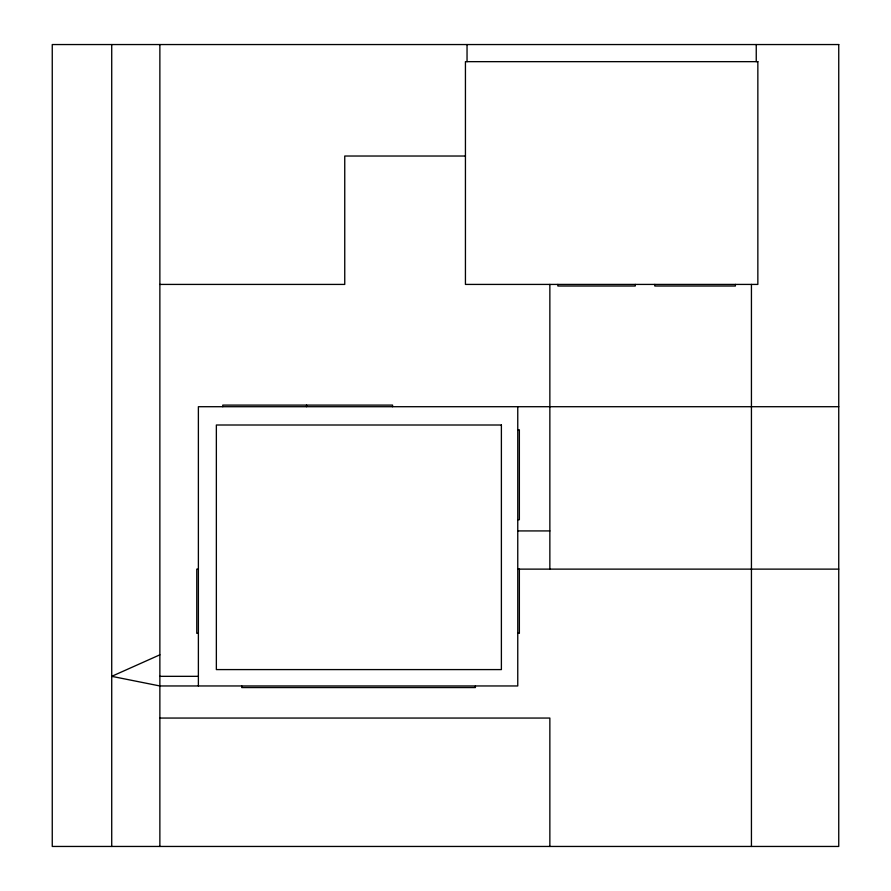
<?xml version="1.0" encoding="UTF-8"?>
<svg xmlns="http://www.w3.org/2000/svg" width="891" height="891" viewBox="0 0 891 891"><rect width="100%" height="100%" fill="white"/><g stroke="black" fill="none" stroke-linecap="round" stroke-linejoin="round"><path stroke-width="1.34" d="M159.868 654.829L111.72 676.336L159.868 685.959L517.76 685.959L517.76 406.708M465.436 156.025L344.75 156.025L344.75 284.418L159.868 284.418M838.743 406.708L198.381 406.708L198.381 685.959M517.76 429.818L519.364 429.818L519.364 519.698L517.76 519.698M517.76 530.925L549.858 530.925M198.381 569.126L196.777 569.126L196.777 633.323L198.381 633.323M517.76 569.126L838.743 569.126M517.76 633.323L519.364 633.323L519.364 569.126M159.868 676.336L198.381 676.336M159.868 718.057L549.858 718.057L549.858 846.45M756.247 44.55L756.247 61.657M751.436 284.418L751.436 846.45M735.387 284.418L735.387 286.022L654.818 286.022L654.818 284.418M635.238 284.418L635.238 286.022L557.877 286.022L557.877 284.418M549.858 284.418L549.858 569.126M475.393 685.959L475.393 687.562L241.717 687.562L241.717 685.959M467.04 44.55L467.04 61.657M392.575 406.708L392.575 405.104L222.783 405.104L222.783 406.708M306.56 405.104L306.56 406.708M159.868 44.55L159.868 846.45M111.72 44.55L111.72 846.45M838.743 44.55L52.257 44.55L52.257 846.45L838.743 846.45L838.743 44.55M757.851 61.657L465.436 61.657L465.436 284.418L757.851 284.418L757.851 61.657M501.388 425.007L216.357 425.007L216.357 669.587L501.388 669.587L501.388 425.007"/></g></svg>
